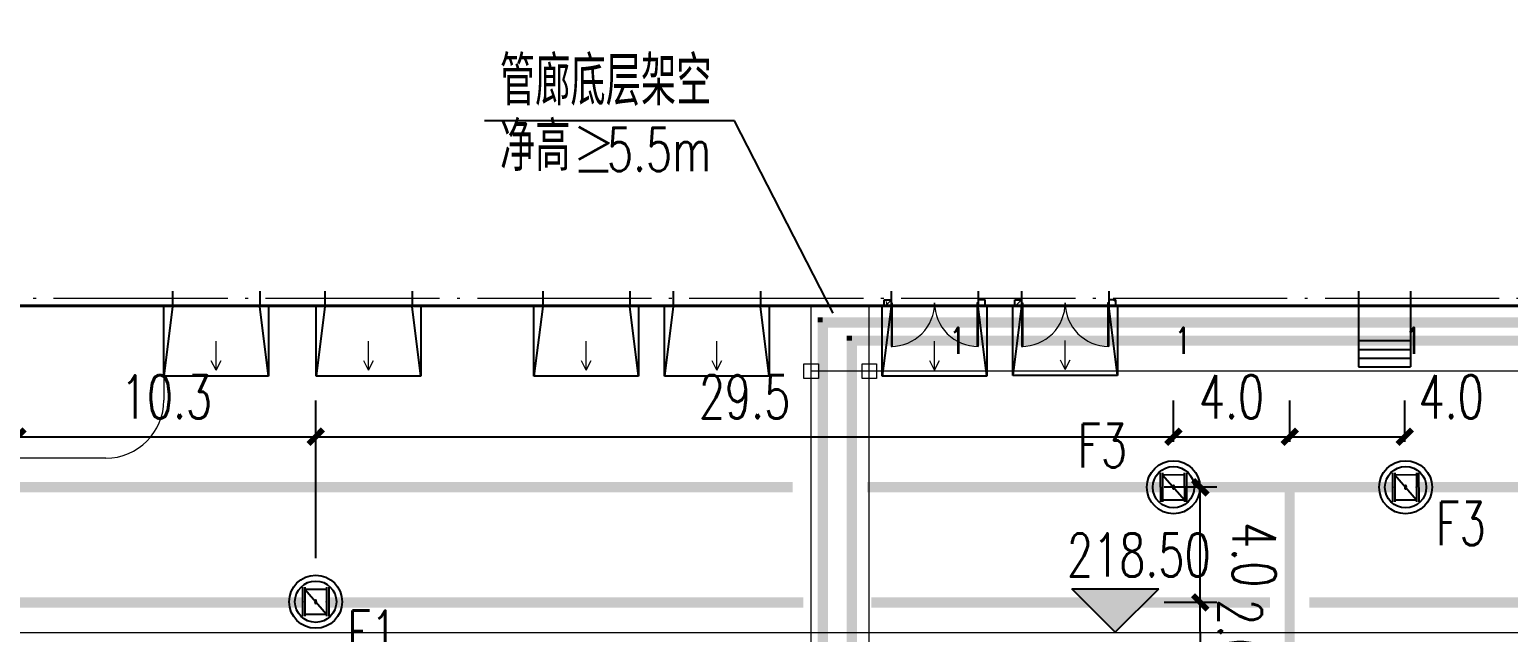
# Model space of a CAD drawing. Header units: metres. Extents: x 497246 to 997717, y 2998582 to 5998198.
# Drawn here: x 499322.1 to 499373, y 2999066.3 to 2999087.1 of the extents above; entities that cross this region are included whole.
import ezdxf
from ezdxf.enums import TextEntityAlignment as Align

# ---------------------------------------------------------------- set-up
doc = ezdxf.new("R2010")
doc.units = ezdxf.units.M
doc.header["$LTSCALE"] = 1000
doc.linetypes.add('DOTE', pattern=[2.4200000000000004, 2, -0.2, 0.02, -0.2])
doc.layers.get('0').update_dxf_attribs({"linetype": 'CONTINUOUS'})
doc.layers.get('Defpoints').update_dxf_attribs({"linetype": 'CONTINUOUS'})
for name, color, linetype, lineweight in [('A-门', 2, 'CONTINUOUS', 13), ('常规模型', 2, 'CONTINUOUS', 18), ('桁架-管廊', 6, 'CONTINUOUS', 0), ('道路', 4, 'CONTINUOUS', 15), ('道路中线', 1, 'DOTE', 13)]:
    doc.layers.add(name, color=color, linetype=linetype, lineweight=lineweight)
for name, color, linetype in [('DIM_ELEV', 3, 'CONTINUOUS'), ('DIM_LEAD', 3, 'CONTINUOUS'), ('PIPE-喷淋', 6, 'CONTINUOUS'), ('PIPE-消防', 1, 'CONTINUOUS'), ('PIPE-给水', 3, 'CONTINUOUS'), ('PUB_TEXT', 7, 'CONTINUOUS'), ('TWT_DIM', 3, 'CONTINUOUS'), ('VALVE_喷淋', 7, 'CONTINUOUS'), ('建筑', 7, 'CONTINUOUS'), ('建筑门坡散水', 9, 'CONTINUOUS')]:
    doc.layers.add(name, color=color, linetype=linetype)
doc.layers.add('建筑轴线', color=1, linetype='DOTE', lineweight=15, plot=False)
doc.styles.add('_TCH_DIM', font='SIMPLEX', dxfattribs={"bigfont": 'GBCBIG'})
doc.styles.add('_TCH_DIM_T3', font='SIMPLEX', dxfattribs={"width": 0.7058823529411765, "bigfont": 'GBCBIG'})
doc.styles.add('HZTXT', font='txt', dxfattribs={"width": 0.7, "bigfont": 'HZTXT'})
doc.styles.get("Standard").update_dxf_attribs({"font": 'rs.shx', "bigfont": 'hztxt.shx'})
doc.styles.add('TG_LINETYPE', font='SIMPLEX', dxfattribs={"width": 0.8, "height": 3, "bigfont": 'HZTXT'})
doc.linetypes.add('TG_J', pattern='A,2,-0.3,["J",TG_LINETYPE,S=0.1,R=0,X=-0.23,Y=-0.15],0', length=2.3)
doc.linetypes.add('TG_S', pattern='A,2,-0.6,["S",TG_LINETYPE,S=0.1,R=0,X=-0.52,Y=-0.15],0', length=2.6)
doc.linetypes.add('TG_X', pattern='A,3,-0.3,["X",TG_LINETYPE,S=0.1,R=0,X=-0.23,Y=-0.15],0', length=3.3)
doc.linetypes.add('TG_ZP', pattern='A,3,-0.6,["ZP",TG_LINETYPE,S=0.1,R=0,X=-0.6,Y=-0.2],0', length=3.6)
doc.dimstyles.new('_TWT_ARCH&&1', dxfattribs={"dimtxt": 1.4875, "dimasz": 0.5, "dimexe": 1.25, "dimexo": 1.5, "dimgap": 0.6312500000000001, "dimtad": 1, "dimdec": 1, "dimzin": 0, "dimdsep": 46, "dimtxsty": '_TCH_DIM_T3', "dimblk": 'ARCHTICK', "dimcen": 0.09, "dimclrt": 7, "dimazin": 2, "dimtfac": 1, "dimtdec": 1, "dimtix": 1, "dimtmove": 2, "dimatfit": 3, "dimfxl": 1, "dimtolj": 1, "dimtzin": 0, "dimarcsym": 0})
pattern_1 = [(225, (67842.03, 27016.66), (359.2102448427661, -359.2102448427661), []), (230, (67842.03, 27016.66), (-1457.47235942743, 127.5124112941153), [152.4, -1676.4]), (175, (67842.03, 27016.66), (281.9423214106537, -1528.454121820989), [121.92, -1341.12]), (280.451, (67720.57400000001, 27027.286), (-1175.54117813264, -1400.932700546505), [129.52, -1424.721]), (226.184, (67842.03, 26610.26), (-2168.632479325518, 336.3419224575734), [228.6, -2514.6]), (276.636, (67661.311, 26638.288), (-1899.220703450188, -1979.420801688255), [194.28, -2137.081]), (171.184, (67842.03, 26610.26), (-1899.240117591926, -1979.402459470637), [182.88, -2011.68]), (201, (67638.83, 26711.86), (-1212.914804469988, 818.1214889162426), [152.4, -1676.4]), (146, (67638.83, 26711.86), (-494.4169517815951, -1473.504446177546), [121.92, -1341.12]), (251.451, (67537.754, 26780.037), (-1707.337131491297, -655.3696761195706), [129.52, -1424.721]), (217.5, (67842.03, 27016.66), (-24.70938685064209, -676.4402371484605), [6.706, -1318.158, 6.706, -1354.734, -1346.2]), (217.5, (67842.03, 27016.66), (-24.70938685064209, -676.4402371484605), [-2686.304, 6.706, -1339.494]), (187.5, (67842.03, 27016.66), (-534.5577488708675, -801.4442541774883), [6.706, -769.518, 6.706, -1287.678, -513.08]), (187.5, (67842.03, 27016.66), (-534.5577488708675, -801.4442541774883), [-2070.608, 6.706, -506.374]), (147.5, (68295.166, 27016.66), (-1084.727506429152, 45.83122648363428), [6.706, -501.294, 6.706, -1578.254, -2103.12]), (147.5, (68295.166, 27016.66), (-1084.727506429152, 45.83122648363428), [-2092.96, 6.706, -2096.414]), (137.5, (68498.366, 27016.66), (-1185.034654813092, -203.4135379393793), [6.706, -653.694, 6.706, -1045.87, -1493.52]), (137.5, (68498.366, 27016.66), (-1185.034654813092, -203.4135379393793), [-1712.976, 6.706, -1486.814])]
pattern_2 = [(45, (-70542.03, -27016.66), (-359.2102448427661, 359.2102448427661), []), (49.99999999999999, (-70542.03, -27016.66), (1457.47235942743, -127.5124112941153), [152.4, -1676.4]), (355, (-70542.03, -27016.66), (-281.9423214106538, 1528.454121820989), [121.92, -1341.12]), (100.451, (-70420.57400000001, -27027.286), (1175.54117813264, 1400.932700546505), [129.52, -1424.721]), (46.184, (-70542.03, -26610.26), (2168.632479325518, -336.3419224575734), [228.6, -2514.6]), (96.636, (-70361.311, -26638.288), (1899.220703450187, 1979.420801688256), [194.28, -2137.081]), (351.184, (-70542.03, -26610.26), (1899.240117591927, 1979.402459470636), [182.88, -2011.68]), (21, (-70338.83, -26711.86), (1212.914804469988, -818.1214889162425), [152.4, -1676.4]), (326, (-70338.83, -26711.86), (494.4169517815951, 1473.504446177546), [121.92, -1341.12]), (71.45100000000001, (-70237.754, -26780.037), (1707.337131491297, 655.3696761195706), [129.52, -1424.721]), (37.50000000000001, (-70542.03, -27016.66), (24.70938685064226, 676.4402371484604), [6.706, -1318.158, 6.706, -1354.734, -1346.2]), (37.50000000000001, (-70542.03, -27016.66), (24.70938685064226, 676.4402371484604), [-2686.304, 6.706, -1339.494]), (7.499999999999999, (-70542.03, -27016.66), (534.5577488708675, 801.4442541774883), [6.706, -769.518, 6.706, -1287.678, -513.08]), (7.499999999999999, (-70542.03, -27016.66), (534.5577488708675, 801.4442541774883), [-2070.608, 6.706, -506.374]), (327.5, (-70995.166, -27016.66), (1084.727506429152, -45.83122648363428), [6.706, -501.294, 6.706, -3681.374]), (327.5, (-70995.166, -27016.66), (1084.727506429152, -45.83122648363428), [-514.706, -1578.254, 6.706, -2096.414]), (317.5, (-71198.366, -27016.66), (1185.034654813092, 203.4135379393795), [6.706, -653.694, 6.706, -1045.87, -1493.52]), (317.5, (-71198.366, -27016.66), (1185.034654813092, 203.4135379393795), [-1712.976, 6.706, -1486.814])]

# ---------------------------------------------------------------- blocks, each defined once
blk = doc.blocks.new('$VALVE$00000316')
for p, q in [((-124.8260262059412, 72.06833983187425), (124.8260262059412, -72.06833983187425)), ((-124.8260262059412, 72.06833983187425), (-124.8260262059412, -72.06833983187425)), ((-124.8260262059412, 72.06833983187425), (124.8260262059412, 72.06833983187425)), ((124.8260262059412, 72.06833983187425), (124.8260262059412, -72.06833983187425)), ((-124.8260262059412, -72.06833983187425), (124.8260262059412, -72.06833983187425))]:
    blk.add_line(p, q)
at = {"const_width": 21.11137713821932}
blk.add_lwpolyline([(-10.55568856911123, 0, 1), (10.55568856911123, 0, 1)], format="xyb", close=True, dxfattribs=at)
for p in [(-124.8260262059412, 0), (124.8260262059412, 0)]:
    blk.add_point(p)
at = {"color": 7, "flags": 9}
for tag in ['YSIZE', 'XSIZE']:
    blk.add_attdef(tag, (0, 0), '', height=0.5, dxfattribs=at)
blk = doc.blocks.new('变压器室门 - BM3033-V4-0_000平面图_118')
at = {"lineweight": 5}
h = blk.add_hatch(dxfattribs=at)
h.set_pattern_fill('FP_5', color=0, style=0, pattern_type=2)
h.set_pattern_definition(pattern_1)
h.paths.add_polyline_path([(-840.0000000001036, 99.99999999996861), (-840.0000000001036, -100.0000000000379), (-600.0000000000715, -100.0000000000379), (-600.0000000000715, 99.99999999996861)], flags=0)
h = blk.add_hatch(dxfattribs=at)
h.set_pattern_fill('FP_5', color=0, style=0, pattern_type=2)
h.set_pattern_definition(pattern_1)
h.paths.add_polyline_path([(2639.99999999992, 99.99999999996861), (2399.999999999922, 99.99999999996861), (2399.999999999922, -100.0000000000379), (2639.99999999992, -100.0000000000379)], flags=0)
at = {"color": 0, "lineweight": 18}
for p, q in [((-600.0000000000002, 1499.999999999976), (-560.0000000000001, 1499.999999999976)), ((-600.0000000000002, 2.707167823245982e-13), (-600.0000000000002, 1499.999999999976)), ((-560.0000000000001, 2.707167823245982e-13), (-560.0000000000001, 1499.999999999976)), ((2400.000000000002, 1499.999999999983), (2360.000000000002, 1499.999999999983)), ((2360.000000000002, 2.707167823245982e-13), (2360.000000000002, 1499.999999999983)), ((2400.000000000002, 2.707167823245982e-13), (2400.000000000002, 1499.999999999983)), ((-600.0000000000002, 2.707167823245982e-13), (-560.0000000000001, 2.707167823245982e-13)), ((2400.000000000002, 2.707167823245982e-13), (2360.000000000002, 2.707167823245982e-13))]:
    blk.add_line(p, q, dxfattribs=at)
at = {"color": 0, "lineweight": 25}
for p, q in [((-600.000000000007, 99.99999999999669), (-840.0000000000227, 99.99999999999635)), ((-840.0000000000227, 99.99999999999635), (-840.0000000000225, -100.0000000000036)), ((-600.0000000000067, -100.0000000000033), (-600.000000000007, 99.99999999999669)), ((2399.999999999993, -100.0000000000033), (2399.999999999993, 99.99999999999669)), ((2399.999999999993, 99.99999999999669), (2639.999999999993, 99.99999999999635)), ((2639.999999999993, 99.99999999999635), (2639.999999999993, -100.0000000000036)), ((-840.0000000000225, -100.0000000000036), (-600.0000000000067, -100.0000000000033)), ((2639.999999999993, -100.0000000000036), (2399.999999999993, -100.0000000000033))]:
    blk.add_line(p, q, dxfattribs=at)
at = {"color": 0, "lineweight": 18}
for centre, radius, start, end in [((-599.9999999999932, -8.79829542554944e-12), 1499.999999999986, 359.9999999999996, 89.99999999999993), ((2399.99999999999, -1.51601398101775e-11), 1499.999999999997, 89.99999999999984, 179.9999999999999)]:
    blk.add_arc(centre, radius, start, end, dxfattribs=at)
blk = doc.blocks.new('变压器室门 - BM3033-V6-0_000平面图_118')
at = {"lineweight": 5}
h = blk.add_hatch(dxfattribs=at)
h.set_pattern_fill('FP_8', color=0, style=0, pattern_type=2)
h.set_pattern_definition(pattern_2)
h.paths.add_polyline_path([(-839.999999999965, -99.99999999996861), (-599.9999999999329, -99.99999999995994), (-599.9999999999329, 100.0000000000466), (-839.999999999965, 100.0000000000379)], flags=0)
h = blk.add_hatch(dxfattribs=at)
h.set_pattern_fill('FP_8', color=0, style=0, pattern_type=2)
h.set_pattern_definition(pattern_2)
h.paths.add_polyline_path([(2640.000000000058, -99.99999999996861), (2640.000000000058, 100.0000000000379), (2400.000000000061, 100.0000000000379), (2400.000000000061, -99.99999999996861)], flags=0)
at = {"color": 0, "lineweight": 25}
for p, q in [((-840.0000000000225, 100.0000000000036), (-600.0000000000067, 100.0000000000033)), ((-840.0000000000227, -99.99999999999635), (-840.0000000000225, 100.0000000000036)), ((-600.0000000000067, 100.0000000000033), (-600.000000000007, -99.99999999999669)), ((2639.999999999993, 100.0000000000036), (2399.999999999993, 100.0000000000033)), ((2399.999999999993, 100.0000000000033), (2399.999999999993, -99.99999999999669)), ((2639.999999999993, -99.99999999999635), (2639.999999999993, 100.0000000000036)), ((-600.000000000007, -99.99999999999669), (-840.0000000000227, -99.99999999999635)), ((2399.999999999993, -99.99999999999669), (2639.999999999993, -99.99999999999635))]:
    blk.add_line(p, q, dxfattribs=at)
at = {"color": 0, "lineweight": 18}
for p, q in [((-600.0000000000002, -2.707167823245982e-13), (-560.0000000000001, -2.707167823245982e-13)), ((-600.0000000000002, -2.707167823245982e-13), (-600.0000000000002, -1499.999999999976)), ((-560.0000000000001, -2.707167823245982e-13), (-560.0000000000001, -1499.999999999976)), ((2400.000000000002, -2.707167823245982e-13), (2360.000000000002, -2.707167823245982e-13)), ((2360.000000000002, -2.707167823245982e-13), (2360.000000000002, -1499.999999999983)), ((2400.000000000002, -2.707167823245982e-13), (2400.000000000002, -1499.999999999983)), ((-600.0000000000002, -1499.999999999976), (-560.0000000000001, -1499.999999999976)), ((2400.000000000002, -1499.999999999983), (2360.000000000002, -1499.999999999983))]:
    blk.add_line(p, q, dxfattribs=at)
for centre, radius, start, end in [((-599.9999999999932, 8.79829542554944e-12), 1499.999999999984, 269.9999999999997, 4.452776554048924e-14), ((2399.99999999999, 1.51601398101775e-11), 1499.999999999999, 180.0000000000001, 269.9999999999998)]:
    blk.add_arc(centre, radius, start, end, dxfattribs=at)
blk = doc.blocks.new('入门坡道 - 入门坡道-4732891-0_000平面图_118')
at = {"layer": '常规模型', "lineweight": 18}
for p, q in [((-1847.087211822954, -2269.071507049423), (-1847.087211822954, 130.9284929505749)), ((-1847.087211822954, 130.9284929505749), (-1547.087211822955, 130.9284929505749)), ((-1547.087211822955, 130.9284929505757), (-1847.087211822954, -2269.071507049424)), ((-1547.087211822954, 130.9284929505749), (1452.912788177046, 130.9284929505749)), ((1452.912788177046, 130.9284929505749), (1752.912788177046, 130.9284929505749)), ((1752.912788177046, -2269.071507049423), (1452.912788177046, 130.9284929505757)), ((1752.912788177046, 130.9284929505749), (1752.912788177046, -2269.071507049425)), ((1752.912788177047, -2269.071507049423), (-1847.087211822955, -2269.071507049423))]:
    blk.add_line(p, q, dxfattribs=at)
blk = doc.blocks.new('入门坡道 - 入门坡道 - 200-3_118')
at = {"layer": '常规模型'}
for q in [(-47.08721182295601, -1069.071507049426), (-214.2213830992195, -1741.052226673725), (126.6112200248453, -1728.169139915175)]:
    blk.add_line((-47.08721182295234, -2069.071507049419), q, dxfattribs=at)
blk.add_blockref('入门坡道 - 入门坡道-4732891-0_000平面图_118', (0, 0), dxfattribs=at)
blk = doc.blocks.new('_ArchTick')
at = {"color": 0, "linetype": 'ByBlock', "const_width": 0.4}
blk.add_lwpolyline([(-0.5, -0.5), (0.5, 0.5)], dxfattribs=at)
blk = doc.blocks.new('*D306')
at = {"layer": 'Defpoints', "color": 0, "transparency": 16777216}
for p in [(499369.461148831, 2999073.071430189), (499365.4983448483, 2999071.396036368), (499369.461148831, 2999071.396036368)]:
    blk.add_point(p, dxfattribs=at)
at = {"layer": 'TWT_DIM', "color": 0, "lineweight": -2, "transparency": 16777216}
for p, q in [((499365.4983448483, 2999072.896036368), (499365.4983448483, 2999074.321430189)), ((499369.461148831, 2999072.896036368), (499369.461148831, 2999074.321430189)), ((499365.4983448483, 2999073.071430189), (499369.461148831, 2999073.071430189))]:
    blk.add_line(p, q, dxfattribs=at)
at = {"layer": 'TWT_DIM', "color": 0, "lineweight": -2, "transparency": 16777216, "xscale": 0.5, "yscale": 0.5, "zscale": 0.5, "rotation": 180}
blk.add_blockref('_ArchTick', (499365.4983448483, 2999073.071430189), dxfattribs=at)
at = {"layer": 'TWT_DIM', "color": 0, "lineweight": -2, "transparency": 16777216, "xscale": 0.5, "yscale": 0.5, "zscale": 0.5}
blk.add_blockref('_ArchTick', (499369.461148831, 2999073.071430189), dxfattribs=at)
at = {"layer": 'TWT_DIM', "color": 7, "transparency": 16777216, "insert": (499371.061148831, 2999074.446430189), "char_height": 1.4875, "attachment_point": 5, "style": '_TCH_DIM_T3'}
blk.add_mtext('\\A1;4.0', dxfattribs=at)
blk = doc.blocks.new('*D307')
at = {"layer": 'Defpoints', "color": 0, "transparency": 16777216}
for p in [(499365.4983448483, 2999073.071430189), (499361.4926474303, 2999071.396036368), (499365.4983448483, 2999071.396036368)]:
    blk.add_point(p, dxfattribs=at)
at = {"layer": 'TWT_DIM', "color": 0, "lineweight": -2, "transparency": 16777216}
for p, q in [((499361.4926474303, 2999072.896036368), (499361.4926474303, 2999074.321430189)), ((499365.4983448483, 2999072.896036368), (499365.4983448483, 2999074.321430189)), ((499361.4926474303, 2999073.071430189), (499365.4983448483, 2999073.071430189))]:
    blk.add_line(p, q, dxfattribs=at)
at = {"layer": 'TWT_DIM', "color": 0, "lineweight": -2, "transparency": 16777216, "xscale": 0.5, "yscale": 0.5, "zscale": 0.5, "rotation": 180}
blk.add_blockref('_ArchTick', (499361.4926474303, 2999073.071430189), dxfattribs=at)
at = {"layer": 'TWT_DIM', "color": 0, "lineweight": -2, "transparency": 16777216, "xscale": 0.5, "yscale": 0.5, "zscale": 0.5}
blk.add_blockref('_ArchTick', (499365.4983448483, 2999073.071430189), dxfattribs=at)
at = {"layer": 'TWT_DIM', "color": 7, "transparency": 16777216, "insert": (499363.4954961393, 2999074.446430189), "char_height": 1.4875, "attachment_point": 5, "style": '_TCH_DIM_T3'}
blk.add_mtext('\\A1;4.0', dxfattribs=at)
blk = doc.blocks.new('*D308')
at = {"layer": 'Defpoints', "color": 0, "transparency": 16777216}
for p in [(499361.4926474303, 2999073.071430189), (499331.9446514916, 2999071.396036368), (499361.4926474303, 2999071.396036368)]:
    blk.add_point(p, dxfattribs=at)
at = {"layer": 'TWT_DIM', "color": 0, "lineweight": -2, "transparency": 16777216}
for p, q in [((499331.9446514916, 2999072.896036368), (499331.9446514916, 2999074.321430189)), ((499361.4926474303, 2999072.896036368), (499361.4926474303, 2999074.321430189)), ((499331.9446514916, 2999073.071430189), (499361.4926474303, 2999073.071430189))]:
    blk.add_line(p, q, dxfattribs=at)
at = {"layer": 'TWT_DIM', "color": 0, "lineweight": -2, "transparency": 16777216, "xscale": 0.5, "yscale": 0.5, "zscale": 0.5, "rotation": 180}
blk.add_blockref('_ArchTick', (499331.9446514916, 2999073.071430189), dxfattribs=at)
at = {"layer": 'TWT_DIM', "color": 0, "lineweight": -2, "transparency": 16777216, "xscale": 0.5, "yscale": 0.5, "zscale": 0.5}
blk.add_blockref('_ArchTick', (499361.4926474303, 2999073.071430189), dxfattribs=at)
at = {"layer": 'TWT_DIM', "color": 7, "transparency": 16777216, "insert": (499346.7186494609, 2999074.446430189), "char_height": 1.4875, "attachment_point": 5, "style": '_TCH_DIM_T3'}
blk.add_mtext('\\A1;29.5', dxfattribs=at)
blk = doc.blocks.new('*D315')
at = {"layer": 'Defpoints', "color": 0, "transparency": 16777216}
for p in [(499331.9446514916, 2999073.071430189), (499321.6653246814, 2999067.390468262), (499331.9446514916, 2999067.390468262)]:
    blk.add_point(p, dxfattribs=at)
at = {"layer": 'TWT_DIM', "color": 0, "lineweight": -2, "transparency": 16777216}
for p, q in [((499321.6653246814, 2999068.890468262), (499321.6653246814, 2999074.321430189)), ((499331.9446514916, 2999068.890468262), (499331.9446514916, 2999074.321430189)), ((499321.6653246814, 2999073.071430189), (499331.9446514916, 2999073.071430189))]:
    blk.add_line(p, q, dxfattribs=at)
at = {"layer": 'TWT_DIM', "color": 0, "lineweight": -2, "transparency": 16777216, "xscale": 0.5, "yscale": 0.5, "zscale": 0.5, "rotation": 180}
blk.add_blockref('_ArchTick', (499321.6653246814, 2999073.071430189), dxfattribs=at)
at = {"layer": 'TWT_DIM', "color": 0, "lineweight": -2, "transparency": 16777216, "xscale": 0.5, "yscale": 0.5, "zscale": 0.5}
blk.add_blockref('_ArchTick', (499331.9446514916, 2999073.071430189), dxfattribs=at)
at = {"layer": 'TWT_DIM', "color": 7, "transparency": 16777216, "insert": (499326.8049880865, 2999074.446430189), "char_height": 1.4875, "attachment_point": 5, "style": '_TCH_DIM_T3'}
blk.add_mtext('\\A1;10.3', dxfattribs=at)
blk = doc.blocks.new('*D323')
at = {"layer": 'Defpoints', "color": 0, "transparency": 16777216}
for p in [(499362.4203702339, 2999067.365165026), (499364.4938991335, 2999067.365700789), (499364.4944180609, 2999065.357329177)]:
    blk.add_point(p, dxfattribs=at)
at = {"layer": 'TWT_DIM', "color": 0, "lineweight": -2, "transparency": 16777216}
for p, q in [((499362.4203702339, 2999067.365165026), (499362.4202410429, 2999067.86516501)), ((499362.9938991835, 2999067.365313216), (499361.1703702757, 2999067.364842049)), ((499362.4208891614, 2999065.356793414), (499362.4203702339, 2999067.365165026)), ((499362.9944181109, 2999065.356941604), (499361.1708892031, 2999065.356470437)), ((499362.4208891614, 2999065.356793414), (499362.4210183524, 2999064.856793431))]:
    blk.add_line(p, q, dxfattribs=at)
at = {"layer": 'TWT_DIM', "color": 0, "lineweight": -2, "transparency": 16777216, "xscale": 0.5, "yscale": 0.5, "zscale": 0.5}
for p, rotation in [((499362.4203702339, 2999067.365165026), 270.0148042073292), ((499362.4208891614, 2999065.356793414), 90.01480420732922)]:
    blk.add_blockref('_ArchTick', p, dxfattribs=dict(at, rotation=rotation))
at = {"layer": 'TWT_DIM', "color": 7, "transparency": 16777216, "insert": (499363.7956296514, 2999066.361334496), "char_height": 1.4875, "attachment_point": 5, "rotation": 270.01480420732923, "style": '_TCH_DIM_T3'}
blk.add_mtext('\\A1;2.0', dxfattribs=at)
blk = doc.blocks.new('*D324')
at = {"layer": 'Defpoints', "color": 0, "transparency": 16777216}
for p in [(499362.4193451555, 2999071.332460912), (499364.4928740551, 2999071.332996675), (499364.4938991335, 2999067.365700789)]:
    blk.add_point(p, dxfattribs=at)
at = {"layer": 'TWT_DIM', "color": 0, "lineweight": -2, "transparency": 16777216}
for p, q in [((499362.9928741051, 2999071.332609102), (499361.1693451973, 2999071.332137935)), ((499362.4203702339, 2999067.365165026), (499362.4193451555, 2999071.332460912)), ((499362.9938991836, 2999067.365313216), (499361.1703702757, 2999067.364842049))]:
    blk.add_line(p, q, dxfattribs=at)
at = {"layer": 'TWT_DIM', "color": 0, "lineweight": -2, "transparency": 16777216, "xscale": 0.5, "yscale": 0.5, "zscale": 0.5}
for p, rotation in [((499362.4193451555, 2999071.332460912), 90.014804205936), ((499362.4203702339, 2999067.365165026), 270.014804205936)]:
    blk.add_blockref('_ArchTick', p, dxfattribs=dict(at, rotation=rotation))
at = {"layer": 'TWT_DIM', "color": 7, "transparency": 16777216, "insert": (499364.2737872584, 2999069.011355477), "char_height": 1.4875, "attachment_point": 5, "rotation": 270.014804205936, "style": '_TCH_DIM_T3'}
blk.add_mtext('\\A1;4.0', dxfattribs=at)

msp = doc.modelspace()

# ---------------------------------------------------------------- hatches: boundary and pattern name
at = {"layer": 'DIM_ELEV'}
msp.add_hatch(color=0, dxfattribs=at).paths.add_polyline_path([(499359.4886888387, 2999066.336784761), (499357.9886888387, 2999067.836784761), (499360.9886888387, 2999067.836784761)])
at = {"layer": 'PIPE-给水', "linetype": 'TG_S'}
for color, points in [(111, [(499349.4155858156, 2999077.009221386), (499349.2405790343, 2999077.009221497), (499349.2405750032, 2999077.18422214)]), (111, [(499349.4155858156, 2999077.009221386), (499349.4155734748, 2999077.184221758), (499349.2405750032, 2999077.18422214)]), (70, [(499350.4155839569, 2999076.379271947), (499350.2405790343, 2999076.379272567), (499350.2405768736, 2999076.554272646)]), (70, [(499350.4155839569, 2999076.379271947), (499350.4155790343, 2999076.554272566), (499350.2405768736, 2999076.554272646)])]:
    msp.add_hatch(color=color, dxfattribs=at).paths.add_polyline_path(points)

# ---------------------------------------------------------------- linework, layer by layer
at = {"layer": 'DIM_ELEV', "color": 0}
for p, q in [((499359.4886888387, 2999066.336784761), (499357.9886888387, 2999067.836784761)), ((499357.9886888387, 2999067.836784761), (499360.9886888387, 2999067.836784761)), ((499359.4886888387, 2999066.336784761), (499360.9886888387, 2999067.836784761))]:
    msp.add_line(p, q, dxfattribs=at)
at = {"layer": 'DIM_LEAD'}
for p, q in [((499346.3681139093, 2999083.958223868), (499337.7650556368, 2999083.958223868)), ((499349.7690076961, 2999077.330740671), (499346.3681139093, 2999083.958223868))]:
    msp.add_line(p, q, dxfattribs=at)
at = {"layer": 'PIPE-喷淋', "color": 0, "linetype": 'TG_ZP', "ltscale": 0.003, "const_width": 0.35}
for points in [[(499321.6653246814, 2999067.365454018), (499331.4949014009, 2999067.365454018)], [(499332.3951155188, 2999067.365454018), (499348.7405790343, 2999067.365454018)], [(499351.0905790343, 2999067.365454018), (499364.8233448483, 2999067.365454018)], [(499366.1733448483, 2999067.365454018), (499386.3403246817, 2999067.365454018)]]:
    msp.add_lwpolyline(points, dxfattribs=at)
at = {"layer": 'PIPE-给水', "color": 111, "linetype": 'TG_S', "ltscale": 0.003, "const_width": 0.35}
msp.add_lwpolyline([(499349.4155734748, 2999077.009221758), (499454.1765613515, 2999077.009221758)], dxfattribs=at)
at = {"layer": 'PIPE-给水', "color": 111, "linetype": 'TG_S', "ltscale": 0.004, "const_width": 0.35}
msp.add_lwpolyline([(499349.4155790343, 2999059.768378244), (499349.4155790343, 2999077.009221497)], dxfattribs=at)
at = {"layer": 'PIPE-给水', "color": 70, "linetype": 'TG_S', "ltscale": 0.0025, "const_width": 0.35}
msp.add_lwpolyline([(499350.4155790343, 2999058.768378244), (499350.4155790343, 2999076.379272567)], dxfattribs=at)
at = {"layer": 'PIPE-给水', "color": 70, "linetype": 'TG_S', "ltscale": 0.003, "const_width": 0.35}
msp.add_lwpolyline([(499350.4155790343, 2999076.379272567), (499453.7605903114, 2999076.379272567)], dxfattribs=at)
at = {"layer": 'PIPE-给水', "color": 80, "linetype": 'TG_J', "ltscale": 0.004, "const_width": 0.35}
for points in [[(499293.6653246817, 2999071.332702592), (499348.3774063669, 2999071.332702592)], [(499350.9429342999, 2999071.332702592), (499361.0427527949, 2999071.332702592)], [(499361.9429669128, 2999071.332702592), (499365.4983448483, 2999071.332702592)], [(499365.4983448483, 2999071.332702592), (499369.0427527949, 2999071.332702592)], [(499365.4983448483, 2998920.285489843), (499365.4983448483, 2999071.332701646)], [(499369.9429669128, 2999071.332702592), (499453.0855903114, 2999071.332702592)]]:
    msp.add_lwpolyline(points, dxfattribs=at)
at = {"layer": 'VALVE_喷淋', "linetype": 'Continuous'}
for p, q in [((499361.0410808535, 2999071.831190127), (499361.0444348632, 2999070.831195749)), ((499361.1161849567, 2999071.831442025), (499361.1195389664, 2999070.831447648)), ((499361.8661807413, 2999071.833957537), (499361.869534751, 2999070.833963159)), ((499361.9412848445, 2999071.834209436), (499361.9446388542, 2999070.834215058)), ((499369.0410808535, 2999071.831190127), (499369.0444348632, 2999070.831195749)), ((499369.1161849567, 2999071.831442025), (499369.1195389664, 2999070.831447648)), ((499369.8661807413, 2999071.833957537), (499369.869534751, 2999070.833963159)), ((499369.9412848445, 2999071.834209436), (499369.9446388542, 2999070.834215058)), ((499331.4928724914, 2999067.888955797), (499331.4962265011, 2999066.888961419)), ((499331.5679765946, 2999067.889207695), (499331.5713306043, 2999066.889213318)), ((499332.3179723792, 2999067.891723207), (499332.3213263889, 2999066.891728829)), ((499332.3930764823, 2999067.891975106), (499332.3964304921, 2999066.891980728))]:
    msp.add_line(p, q, dxfattribs=at)
for centre, radius in [((499361.4928598537, 2999071.332702592), 0.9130169561363033), ((499361.4928598537, 2999071.332702592), 0.9130169561363033), ((499369.4928598537, 2999071.332702592), 0.9130169561363033), ((499369.4928598537, 2999071.332702592), 0.9130169561363033), ((499361.4928598537, 2999071.332702592), 0.7130169561363032), ((499361.4928598537, 2999071.332702592), 0.7130169561363032), ((499369.4928598537, 2999071.332702592), 0.7130169561363032), ((499369.4928598537, 2999071.332702592), 0.7130169561363032), ((499331.9446514916, 2999067.390468262), 0.9130169561363033), ((499331.9446514916, 2999067.390468262), 0.9130169561363033), ((499331.9446514916, 2999067.390468262), 0.7130169561363032), ((499331.9446514916, 2999067.390468262), 0.7130169561363032)]:
    msp.add_circle(centre, radius, dxfattribs=at)
at = {"layer": '建筑', "linetype": 'Continuous', "const_width": 0.1}
msp.add_lwpolyline([(499453.2653246816, 2999077.582702593), (499239.7653246816, 2999077.582702593), (499239.7653246816, 2999113.582702593), (499453.2653246816, 2999113.582702593)], close=True, dxfattribs=at)
at = {"layer": '建筑轴线', "ltscale": 0.003}
msp.add_lwpolyline([(499240.0153246816, 2999113.332702593), (499453.0153246816, 2999113.332702593), (499453.0153246816, 2999077.832702593), (499240.0153246816, 2999077.832702593)], close=True, dxfattribs=at)
at = {"layer": '建筑门坡散水', "linetype": 'Continuous'}
for p, q in [((499327.0153246814, 2999078.082702593), (499327.0153246814, 2999077.582702593)), ((499330.0153246814, 2999078.082702593), (499330.0153246814, 2999077.582702593)), ((499332.2653246814, 2999078.082702593), (499332.2653246814, 2999077.582702593)), ((499335.2653246814, 2999078.082702593), (499335.2653246814, 2999077.582702593)), ((499339.7653246814, 2999078.082702593), (499339.7653246814, 2999077.582702593)), ((499342.7653246814, 2999078.082702593), (499342.7653246814, 2999077.582702593)), ((499344.2653246814, 2999078.082702593), (499344.2653246814, 2999077.582702593)), ((499347.2653246814, 2999078.082702593), (499347.2653246814, 2999077.582702593)), ((499351.7653246814, 2999078.082702593), (499351.7653246814, 2999077.582702593)), ((499354.7653246814, 2999078.082702593), (499354.7653246814, 2999077.582702593)), ((499356.2653246814, 2999078.082702593), (499356.2653246814, 2999077.582702593)), ((499359.2653246814, 2999078.082702593), (499359.2653246814, 2999077.582702593)), ((499367.8653246815, 2999078.082702593), (499367.8653246815, 2999077.582702593)), ((499369.6653246814, 2999078.082702593), (499369.6653246814, 2999077.582702593)), ((499326.7153246814, 2999075.162702593), (499326.7153246814, 2999077.562702593)), ((499327.0153246814, 2999077.562702593), (499326.7153246814, 2999075.162702593)), ((499330.3153246815, 2999075.162702593), (499330.0153246814, 2999077.562702593)), ((499330.3153246815, 2999077.562702593), (499330.3153246815, 2999075.162702593)), ((499331.9653246814, 2999075.162702593), (499331.9653246814, 2999077.562702593)), ((499332.2653246814, 2999077.562702593), (499331.9653246814, 2999075.162702593)), ((499335.5653246814, 2999075.162702593), (499335.2653246814, 2999077.562702593)), ((499335.5653246814, 2999077.562702593), (499335.5653246814, 2999075.162702593)), ((499339.4653246814, 2999075.162702593), (499339.4653246814, 2999077.562702593)), ((499339.7653246814, 2999077.562702593), (499339.4653246814, 2999075.162702593)), ((499343.0653246815, 2999075.162702593), (499342.7653246814, 2999077.562702593)), ((499343.0653246815, 2999077.562702593), (499343.0653246815, 2999075.162702593)), ((499343.9653246814, 2999075.162702593), (499343.9653246814, 2999077.562702593)), ((499344.2653246814, 2999077.562702593), (499343.9653246814, 2999075.162702593)), ((499347.5653246814, 2999075.162702593), (499347.2653246814, 2999077.562702593)), ((499347.5653246814, 2999077.562702593), (499347.5653246814, 2999075.162702593)), ((499351.4653246814, 2999075.162702593), (499351.4653246814, 2999077.562702593)), ((499351.7653246814, 2999077.562702593), (499351.4653246814, 2999075.162702593)), ((499355.0653246814, 2999075.162702593), (499354.7653246814, 2999077.562702593)), ((499355.0653246814, 2999077.562702593), (499355.0653246814, 2999075.162702593)), ((499355.9653246814, 2999075.182702593), (499355.9653246814, 2999077.582702593)), ((499356.2653246814, 2999077.582702593), (499355.9653246814, 2999075.182702593)), ((499359.5653246815, 2999075.182702593), (499359.2653246814, 2999077.582702593)), ((499359.5653246815, 2999077.582702593), (499359.5653246815, 2999075.182702593)), ((499367.8653246815, 2999077.582702593), (499367.8653246815, 2999075.482702593)), ((499369.6653246814, 2999077.582702593), (499369.6653246814, 2999075.482702593)), ((499367.8653246815, 2999076.382702593), (499369.6653246814, 2999076.382702593)), ((499367.8653246815, 2999076.082702593), (499369.6653246814, 2999076.082702593)), ((499367.8653246815, 2999075.782702593), (499369.6653246814, 2999075.782702593)), ((499367.8653246815, 2999075.482702593), (499369.6653246814, 2999075.482702593)), ((499330.3153246815, 2999075.162702593), (499326.7153246814, 2999075.162702593)), ((499335.5653246814, 2999075.162702593), (499331.9653246814, 2999075.162702593)), ((499343.0653246815, 2999075.162702593), (499339.4653246814, 2999075.162702593)), ((499347.5653246814, 2999075.162702593), (499343.9653246814, 2999075.162702593)), ((499355.0653246814, 2999075.162702593), (499351.4653246814, 2999075.162702593)), ((499359.5653246815, 2999075.182702593), (499355.9653246814, 2999075.182702593))]:
    msp.add_line(p, q, dxfattribs=at)
at = {"layer": '桁架-管廊', "linetype": 'ByBlock', "ltscale": 0.2}
for p, q in [((499349.0153246815, 2999057.582702592), (499349.0153246815, 2999077.562702593)), ((499351.0153246815, 2999057.332702592), (499351.0153246815, 2999077.562702593)), ((499457.0153246821, 2999075.332702593), (499349.0153246815, 2999075.332702593))]:
    msp.add_line(p, q, dxfattribs=at)
for points in [[(499348.7653246815, 2999075.582702593), (499349.2653246815, 2999075.582702593), (499349.2653246815, 2999075.082702593), (499348.7653246815, 2999075.082702593)], [(499350.7653246815, 2999075.582702593), (499351.2653246815, 2999075.582702593), (499351.2653246815, 2999075.082702593), (499350.7653246815, 2999075.082702593)]]:
    msp.add_lwpolyline(points, close=True, dxfattribs=at)
at = {"layer": '道路', "linetype": 'ByBlock', "lineweight": 0, "ltscale": 0.2}
for p, q in [((499326.7153246814, 2999077.582702595), (499326.7153246814, 2999074.332702592)), ((499324.7153246814, 2999072.332702592), (499302.9153246814, 2999072.332702592))]:
    msp.add_line(p, q, dxfattribs=at)
msp.add_arc((499324.7153246814, 2999074.332702592), 2, 270, 0, dxfattribs=at)
at = {"layer": '道路中线', "ltscale": 5}
msp.add_line((499291.4031923505, 2999066.332702593), (499472.5153246815, 2999066.332702593), dxfattribs=at)

# ---------------------------------------------------------------- block references
at = {"layer": 'A-门', "xscale": 0.001, "yscale": 0.001, "zscale": 0.001, "rotation": 180}
msp.add_blockref('变压器室门 - BM3033-V4-0_000平面图_118', (499354.1653246816, 2999077.682702593), dxfattribs=at)
at = {"layer": 'A-门', "xscale": 0.001, "yscale": 0.001, "zscale": 0.001}
msp.add_blockref('变压器室门 - BM3033-V6-0_000平面图_118', (499356.8653246816, 2999077.682702593), dxfattribs=at)
at = {"layer": 'VALVE_喷淋', "linetype": 'Continuous', "xscale": 0.00300418119039787, "yscale": 0.006, "zscale": 0.00300418119039787, "rotation": 0.1921711441115849}
for p in [(499361.4928598537, 2999071.332702592), (499369.4928598537, 2999071.332702592), (499331.9446514916, 2999067.390468262)]:
    msp.add_blockref('$VALVE$00000316', p, dxfattribs=at)
at = {"layer": '常规模型', "xscale": 0.001, "yscale": 0.001, "zscale": 0.001}
for p in [(499328.5624118935, 2999077.4317741), (499333.8124118935, 2999077.4317741), (499341.3124118935, 2999077.4317741), (499345.8124118935, 2999077.4317741), (499353.3124118935, 2999077.4317741), (499357.8124118935, 2999077.4517741)]:
    msp.add_blockref('入门坡道 - 入门坡道 - 200-3_118', p, dxfattribs=at)

# ---------------------------------------------------------------- texts
at = {"layer": 'PIPE-消防', "color": 140, "linetype": 'TG_X', "ltscale": 700, "style": 'HZTXT', "width": 0.7}
for s, p in [('F3', (499358.1870721859, 2999072.017571167)), ('F3', (499370.5385943449, 2999069.332969102)), ('F1', (499333.0337755037, 2999065.584901668))]:
    msp.add_text(s, height=1.5, dxfattribs=at).set_placement(p)
at = {"layer": 'PIPE-给水', "color": 70, "linetype": 'TG_S', "ltscale": 0.6, "style": 'HZTXT', "width": 0.7}
for p in [(499354.0517508616, 2999076.383324741, 12.52875162763949), (499361.814388493, 2999076.383324741, 12.52875162763949), (499369.7520954604, 2999076.383324741, 12.52875162763949)]:
    msp.add_text('1', height=0.8999999999999999, dxfattribs=at).set_placement(p, align=Align.MIDDLE)
at = {"layer": 'PUB_TEXT', "style": '_TCH_DIM'}
for s, p in [('管廊底层架空', (499338.2900556368, 2999084.483223868)), ('净高≥', (499338.2900556368, 2999082.224472779))]:
    msp.add_text(s, height=1.687943262411348, dxfattribs=at).set_placement(p)
at = {"layer": 'PUB_TEXT', "style": '_TCH_DIM', "width": 0.7058823529411765}
msp.add_text('5.5m', height=1.4875, dxfattribs=at).set_placement((499341.9762258496, 2999082.224472779))
at = {"layer": 'PUB_TEXT', "color": 0, "style": '_TCH_DIM', "width": 0.7058823529411765}
msp.add_text('218.50', height=1.4875, dxfattribs=at).set_placement((499357.8243222453, 2999068.254107774))

# ---------------------------------------------------------------- dimensions: what is measured, and where the dimension line sits
at = {"layer": 'TWT_DIM', "color": 3}
for p1, p2, distance, picture, middle in [((499321.6653246814, 2999067.390468262), (499331.9446514916, 2999067.390468262), 5.680961926933378, '*D315', (499326.8049880865, 2999074.446430189)), ((499331.9446514916, 2999071.396036368), (499361.4926474303, 2999071.396036368), 1.6753938212059438, '*D308', (499346.7186494609, 2999074.446430189)), ((499361.4926474303, 2999071.396036368), (499365.4983448483, 2999071.396036368), 1.6753938212059438, '*D307', (499363.4954961393, 2999074.446430189)), ((499364.4944180608, 2999065.357329177), (499364.4938991334, 2999067.365700789), 2.0735289687359515, '*D323', (499363.7956296514, 2999066.361334496))]:
    dim = msp.add_aligned_dim(p1=p1, p2=p2, distance=distance, dimstyle='_TWT_ARCH&&1', dxfattribs=at)
    dim.commit()
    dim.dimension.update_dxf_attribs({"geometry": picture, "text_midpoint": middle})
for base, p1, p2, angle, picture, middle in [((499369.461148831, 2999073.071430189), (499365.4983448483, 2999071.396036368), (499369.461148831, 2999071.396036368), 0, '*D306', (499371.061148831, 2999074.446430189)), ((499362.4193451555, 2999071.332460912), (499364.4938991334, 2999067.365700789), (499364.492874055, 2999071.332996674), 90.01480420593776, '*D324', (499364.2737872584, 2999069.011355477))]:
    dim = msp.add_linear_dim(base=base, p1=p1, p2=p2, angle=angle, dimstyle='_TWT_ARCH&&1', dxfattribs=at)
    dim.commit()
    dim.dimension.update_dxf_attribs({"geometry": picture, "text_midpoint": middle, "dimtype": 129})

doc.saveas('drawing.dxf')
